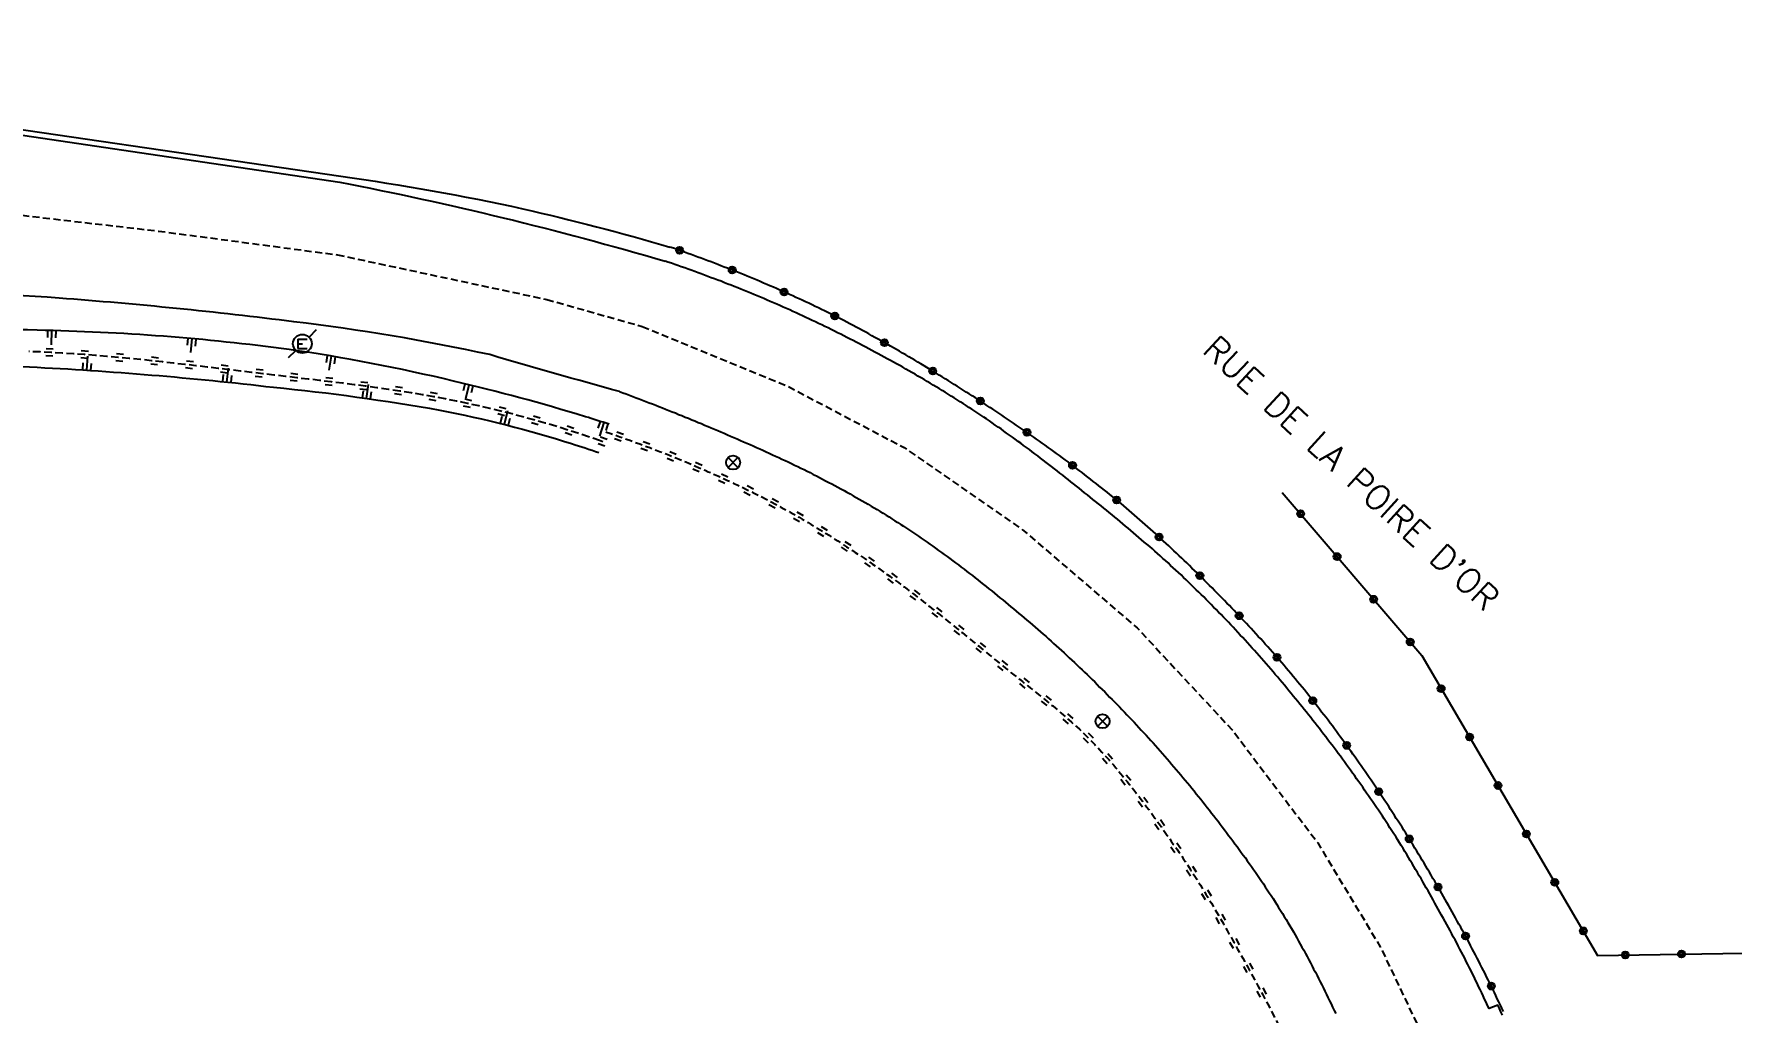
# Model space of a CAD drawing. Header units: millimetres. Extents: x 117000 to 118001, y 126000 to 126987.
# Drawn here: x 117781.4 to 117902.1, y 126675.1 to 126744.7 of the extents above; entities that cross this region are included whole.
import ezdxf
from ezdxf.enums import TextEntityAlignment as Align

# ---------------------------------------------------------------- set-up
doc = ezdxf.new("R2010")
doc.units = ezdxf.units.MM
doc.linetypes.add('DASHED', pattern=[0.75, 0.5, -0.25])
doc.layers.get('0').update_dxf_attribs({"linetype": 'CONTINUOUS'})
for name, color, linetype in [('w0001', 6, 'DASHED'), ('w0008', 7, 'CONTINUOUS'), ('w0211', 2, 'CONTINUOUS'), ('W0220', 5, 'DASHED'), ('w0322', 7, 'CONTINUOUS'), ('w0469', 7, 'CONTINUOUS'), ('W0471', 7, 'CONTINUOUS'), ('w0989', 7, 'CONTINUOUS')]:
    doc.layers.add(name, color=color, linetype=linetype)
doc.styles.get("Standard").update_dxf_attribs({"font": 'romans.shx', "width": 0.85})

# ---------------------------------------------------------------- blocks, each defined once
blk = doc.blocks.new('t211o')
at = {"color": 0, "linetype": 'Continuous'}
for p, q in [((-0.29, 0.5), (-0.29, 0)), ((0, 1), (0, 0)), ((0.29, 0.5), (0.29, 0))]:
    blk.add_line(p, q, dxfattribs=at)
blk = doc.blocks.new('t220o')
at = {"color": 0, "linetype": 'Continuous'}
for p, q in [((-0.25, 0.25), (0.25, 0.25)), ((-0.25, -0.25), (0.25, -0.25))]:
    blk.add_line(p, q, dxfattribs=at)
blk = doc.blocks.new('T471')
for p, q in [((-0.333334, 0.333334), (-0.333334, -0.333334)), ((-0.333334, 0.333334), (0.333334, 0.333334)), ((-0.333334, 0), (0, 0)), ((0.500001, 0.500001), (1.000002, 1.000002)), ((-0.500001, -0.500001), (-1.000002, -1.000002)), ((-0.333334, -0.333334), (0.333334, -0.333334))]:
    blk.add_line(p, q)
blk.add_ellipse((0, 0), major_axis=(0.471405, 0.471405), ratio=1, start_param=5.4977871438, end_param=11.780972451)
blk = doc.blocks.new('t322o')
at = {"color": 0, "linetype": 'Continuous'}
for radius in [0.25, 0.15]:
    blk.add_circle((0, 0), radius, dxfattribs=at)
blk = doc.blocks.new('T469')
at = {"color": 0, "linetype": 'Continuous', "flags": 128}
for points in [[(-0.35, 0.35), (0.35, -0.35)], [(-0.35, -0.35), (0.35, 0.35)]]:
    blk.add_lwpolyline(points, dxfattribs=at)
at = {"color": 0, "linetype": 'Continuous'}
blk.add_circle((0, 0), 0.5, dxfattribs=at)

msp = doc.modelspace()

# ---------------------------------------------------------------- linework, layer by layer
at = {"layer": 'w0001'}
msp.add_lwpolyline([(117667.07, 126719.29), (117668.84, 126719.66), (117678.34, 126721.56), (117688.89, 126723.4), (117696.94, 126724.6), (117707.76, 126725.92), (117716.43, 126726.76), (117729.52, 126727.73), (117740.05, 126728.52), (117747.15, 126728.75), (117761.46, 126728.83), (117780.52, 126731.78), (117790.22, 126730.66), (117802.96, 126728.97), (117817.86, 126725.79), (117824.66, 126723.87)], dxfattribs=at)
at = {"layer": 'w0001', "flags": 128}
msp.add_lwpolyline([(117824.66, 126723.87), (117834.99, 126719.62), (117843.31, 126715.24), (117851.73, 126709.4), (117859.87, 126702.42), (117866.64, 126695.15), (117872.73, 126687.11), (117877.18, 126679.71), (117880.49, 126672.75), (117883.78, 126665.38), (117885.18, 126660.19)], dxfattribs=at)
at = {"layer": 'w0008', "flags": 128}
for points in [[(117732.58, 126744.2), (117772.21, 126738.73), (117803.13, 126734.14, -0.023256), (117826.28, 126728.52, -0.019388)], [(117823.05, 126719.23, -0.004836), (117813.8, 126721.86, 0.0241), (117799.86, 126724.2, 0.013), (117783.16, 126725.88, 0.0069), (117769.57, 126726.68, 0.0145), (117751.16, 126727.14, 0.0077), (117739.69, 126726.78), (117739.65, 126726.32, 0.0062), (117717.53, 126724.85, 0.0093), (117703.42, 126723.43, 0.0129), (117683.57, 126720.49, 0.011474), (117667.38, 126717.33)]]:
    msp.add_lwpolyline(points, format="xyb", dxfattribs=at)
for points in [[(117885.88, 126674.84), (117885.77, 126675.08), (117885.66, 126675.32), (117885.55, 126675.56), (117884.92, 126675.32), (117884.82, 126675.54), (117884.71, 126675.77), (117884.61, 126675.99), (117884.5, 126676.21), (117884.4, 126676.44), (117884.29, 126676.66), (117884.18, 126676.89), (117884.07, 126677.11), (117883.97, 126677.33), (117883.86, 126677.56), (117883.75, 126677.78), (117883.64, 126678), (117883.53, 126678.22), (117883.41, 126678.44), (117883.3, 126678.66), (117883.19, 126678.89), (117883.08, 126679.11), (117882.96, 126679.33), (117882.85, 126679.55), (117882.73, 126679.77), (117882.62, 126679.99), (117882.5, 126680.21), (117882.38, 126680.42), (117882.27, 126680.64), (117882.15, 126680.86), (117882.03, 126681.08), (117881.91, 126681.3), (117881.79, 126681.52), (117881.67, 126681.73), (117881.55, 126681.95), (117881.43, 126682.17), (117881.31, 126682.39), (117881.19, 126682.61), (117881.07, 126682.82), (117880.94, 126683.04), (117880.82, 126683.26), (117880.7, 126683.48), (117880.58, 126683.69), (117880.45, 126683.91), (117880.33, 126684.13), (117880.2, 126684.34), (117880.08, 126684.56), (117879.95, 126684.77), (117879.83, 126684.99), (117879.7, 126685.2), (117879.57, 126685.42), (117879.45, 126685.63), (117879.32, 126685.85), (117879.19, 126686.06), (117879.06, 126686.27), (117878.93, 126686.49), (117878.8, 126686.7), (117878.67, 126686.91), (117878.54, 126687.12), (117878.41, 126687.34), (117878.28, 126687.55), (117878.14, 126687.76), (117878.01, 126687.97), (117877.87, 126688.18), (117877.74, 126688.39), (117877.6, 126688.6), (117877.47, 126688.81), (117877.33, 126689.01), (117877.19, 126689.22), (117877.05, 126689.43), (117876.91, 126689.63), (117876.77, 126689.84), (117876.63, 126690.04), (117876.49, 126690.25), (117876.35, 126690.45), (117876.21, 126690.65), (117876.07, 126690.86), (117875.93, 126691.06), (117875.79, 126691.26), (117875.65, 126691.46), (117875.5, 126691.67), (117875.36, 126691.87), (117875.21, 126692.07), (117875.07, 126692.27), (117874.92, 126692.47), (117874.78, 126692.67), (117874.63, 126692.87), (117874.49, 126693.07), (117874.34, 126693.27), (117874.19, 126693.47), (117874.04, 126693.67), (117873.9, 126693.86), (117873.75, 126694.06), (117873.6, 126694.26), (117873.45, 126694.45), (117873.3, 126694.65), (117873.15, 126694.85), (117873, 126695.04), (117872.85, 126695.24), (117872.69, 126695.43), (117872.54, 126695.63), (117872.39, 126695.82), (117872.24, 126696.02), (117872.08, 126696.21), (117871.93, 126696.41), (117871.77, 126696.6), (117871.62, 126696.79), (117871.46, 126696.98), (117871.31, 126697.18), (117871.15, 126697.37), (117870.99, 126697.56), (117870.84, 126697.75), (117870.68, 126697.94), (117870.52, 126698.13), (117870.36, 126698.33), (117870.2, 126698.52), (117870.04, 126698.71), (117869.88, 126698.9), (117869.71, 126699.09), (117869.55, 126699.28), (117869.39, 126699.47), (117869.22, 126699.66), (117869.06, 126699.85), (117868.9, 126700.04), (117868.73, 126700.23), (117868.56, 126700.41), (117868.4, 126700.6), (117868.23, 126700.79), (117868.06, 126700.97), (117867.9, 126701.16), (117867.73, 126701.35), (117867.56, 126701.53), (117867.39, 126701.72), (117867.22, 126701.9), (117867.05, 126702.08), (117866.88, 126702.27), (117866.71, 126702.45), (117866.54, 126702.63), (117866.37, 126702.81), (117866.19, 126703), (117866.02, 126703.18), (117865.85, 126703.36), (117865.67, 126703.54), (117865.5, 126703.72), (117865.32, 126703.89), (117865.15, 126704.07), (117864.97, 126704.25), (117864.79, 126704.43), (117864.62, 126704.61), (117864.44, 126704.78), (117864.26, 126704.96), (117864.08, 126705.13), (117863.9, 126705.31), (117863.72, 126705.48), (117863.54, 126705.66), (117863.36, 126705.83), (117863.18, 126706), (117863, 126706.18), (117862.81, 126706.35), (117862.63, 126706.52), (117862.45, 126706.69), (117862.26, 126706.86), (117862.08, 126707.03), (117861.89, 126707.2), (117861.7, 126707.36), (117861.52, 126707.53), (117861.33, 126707.7), (117861.14, 126707.86), (117860.96, 126708.03), (117860.77, 126708.2), (117860.58, 126708.36), (117860.39, 126708.52), (117860.2, 126708.69), (117860.01, 126708.85), (117859.82, 126709.01), (117859.63, 126709.18), (117859.44, 126709.34), (117859.25, 126709.5), (117859.05, 126709.66), (117858.86, 126709.82), (117858.67, 126709.98), (117858.48, 126710.14), (117858.28, 126710.3), (117858.09, 126710.46), (117857.89, 126710.62), (117857.7, 126710.78), (117857.51, 126710.94), (117857.31, 126711.09), (117857.12, 126711.25), (117856.92, 126711.41), (117856.73, 126711.56), (117856.53, 126711.72), (117856.34, 126711.88), (117856.14, 126712.03), (117855.95, 126712.19), (117855.75, 126712.35), (117855.56, 126712.5), (117855.36, 126712.66), (117855.17, 126712.81), (117854.97, 126712.97), (117854.78, 126713.12), (117854.58, 126713.28), (117854.38, 126713.43), (117854.19, 126713.58), (117853.99, 126713.74), (117853.79, 126713.89), (117853.6, 126714.04), (117853.4, 126714.19), (117853.2, 126714.35), (117853, 126714.5), (117852.8, 126714.65), (117852.6, 126714.8), (117852.4, 126714.95), (117852.21, 126715.1), (117852.01, 126715.25), (117851.8, 126715.4), (117851.6, 126715.55), (117851.4, 126715.69), (117851.2, 126715.84), (117851, 126715.99), (117850.8, 126716.13), (117850.59, 126716.28), (117850.39, 126716.42), (117850.19, 126716.57), (117849.98, 126716.71), (117849.78, 126716.85), (117849.57, 126717), (117849.37, 126717.14), (117849.16, 126717.28), (117848.96, 126717.42), (117848.75, 126717.56), (117848.54, 126717.7), (117848.33, 126717.83), (117848.12, 126717.97), (117847.91, 126718.11), (117847.7, 126718.24), (117847.49, 126718.38), (117847.28, 126718.51), (117847.07, 126718.65), (117846.86, 126718.78), (117846.64, 126718.91), (117846.43, 126719.04), (117846.22, 126719.18), (117846, 126719.31), (117845.79, 126719.44), (117845.58, 126719.57), (117845.36, 126719.7), (117845.15, 126719.83), (117844.93, 126719.95), (117844.72, 126720.08), (117844.5, 126720.21), (117844.28, 126720.34), (117844.07, 126720.46), (117843.85, 126720.59), (117843.63, 126720.71), (117843.42, 126720.83), (117843.2, 126720.96), (117842.98, 126721.08), (117842.76, 126721.2), (117842.54, 126721.33), (117842.32, 126721.45), (117842.1, 126721.57), (117841.88, 126721.69), (117841.66, 126721.81), (117841.44, 126721.93), (117841.22, 126722.04), (117841, 126722.16), (117840.78, 126722.28), (117840.56, 126722.4), (117840.34, 126722.51), (117840.12, 126722.63), (117839.89, 126722.74), (117839.67, 126722.86), (117839.45, 126722.97), (117839.23, 126723.09), (117839, 126723.2), (117838.78, 126723.31), (117838.55, 126723.42), (117838.33, 126723.54), (117838.11, 126723.65), (117837.88, 126723.76), (117837.66, 126723.87), (117837.43, 126723.98), (117837.2, 126724.08), (117836.98, 126724.19), (117836.75, 126724.3), (117836.52, 126724.41), (117836.3, 126724.51), (117836.07, 126724.62), (117835.84, 126724.73), (117835.61, 126724.83), (117835.38, 126724.94), (117835.15, 126725.04), (117834.92, 126725.14), (117834.69, 126725.25), (117834.46, 126725.35), (117834.23, 126725.45), (117834, 126725.55), (117833.77, 126725.65), (117833.54, 126725.75), (117833.31, 126725.85), (117833.08, 126725.95), (117832.84, 126726.04), (117832.61, 126726.14), (117832.38, 126726.24), (117832.15, 126726.33), (117831.91, 126726.43), (117831.68, 126726.52), (117831.45, 126726.62), (117831.21, 126726.71), (117830.98, 126726.8), (117830.74, 126726.89), (117830.51, 126726.98), (117830.28, 126727.08), (117830.04, 126727.17), (117829.81, 126727.26), (117829.57, 126727.34), (117829.33, 126727.43), (117829.1, 126727.52), (117828.86, 126727.61), (117828.63, 126727.69), (117828.39, 126727.78), (117828.15, 126727.87), (117827.92, 126727.95), (117827.68, 126728.04), (117827.44, 126728.12), (117827.2, 126728.2), (117826.97, 126728.29), (117826.73, 126728.37), (117826.49, 126728.45), (117826.28, 126728.52)], [(117823.05, 126719.23), (117823.28, 126719.14), (117823.51, 126719.06), (117823.75, 126718.97), (117823.98, 126718.88), (117824.22, 126718.79), (117824.45, 126718.71), (117824.68, 126718.62), (117824.92, 126718.53), (117825.15, 126718.44), (117825.39, 126718.35), (117825.62, 126718.26), (117825.85, 126718.17), (117826.09, 126718.07), (117826.32, 126717.98), (117826.55, 126717.89), (117826.79, 126717.8), (117827.02, 126717.71), (117827.25, 126717.61), (117827.48, 126717.52), (117827.71, 126717.42), (117827.95, 126717.33), (117828.18, 126717.23), (117828.41, 126717.14), (117828.64, 126717.04), (117828.87, 126716.95), (117829.1, 126716.85), (117829.34, 126716.75), (117829.57, 126716.66), (117829.8, 126716.56), (117830.03, 126716.46), (117830.26, 126716.36), (117830.49, 126716.26), (117830.72, 126716.16), (117830.95, 126716.06), (117831.18, 126715.96), (117831.41, 126715.86), (117831.64, 126715.76), (117831.87, 126715.66), (117832.1, 126715.56), (117832.33, 126715.46), (117832.56, 126715.36), (117832.79, 126715.26), (117833.02, 126715.15), (117833.25, 126715.05), (117833.48, 126714.95), (117833.7, 126714.84), (117833.93, 126714.74), (117834.15, 126714.64), (117834.38, 126714.53), (117834.6, 126714.43), (117834.83, 126714.32), (117835.05, 126714.22), (117835.28, 126714.11), (117835.5, 126714), (117835.72, 126713.89), (117835.94, 126713.79), (117836.17, 126713.68), (117836.39, 126713.57), (117836.61, 126713.46), (117836.83, 126713.34), (117837.05, 126713.23), (117837.27, 126713.12), (117837.49, 126713), (117837.71, 126712.89), (117837.93, 126712.77), (117838.15, 126712.66), (117838.36, 126712.54), (117838.58, 126712.42), (117838.8, 126712.31), (117839.02, 126712.19), (117839.23, 126712.07), (117839.45, 126711.95), (117839.66, 126711.82), (117839.88, 126711.7), (117840.09, 126711.58), (117840.31, 126711.46), (117840.52, 126711.33), (117840.74, 126711.21), (117840.95, 126711.08), (117841.16, 126710.95), (117841.37, 126710.83), (117841.58, 126710.7), (117841.8, 126710.57), (117842.01, 126710.44), (117842.22, 126710.31), (117842.43, 126710.17), (117842.64, 126710.04), (117842.85, 126709.91), (117843.05, 126709.77), (117843.26, 126709.64), (117843.47, 126709.5), (117843.68, 126709.36), (117843.89, 126709.22), (117844.1, 126709.08), (117844.31, 126708.94), (117844.52, 126708.8), (117844.72, 126708.66), (117844.93, 126708.51), (117845.13, 126708.37), (117845.34, 126708.22), (117845.54, 126708.08), (117845.75, 126707.93), (117845.95, 126707.78), (117846.15, 126707.64), (117846.35, 126707.49), (117846.56, 126707.34), (117846.76, 126707.19), (117846.96, 126707.04), (117847.16, 126706.89), (117847.36, 126706.74), (117847.56, 126706.59), (117847.76, 126706.43), (117847.95, 126706.28), (117848.15, 126706.13), (117848.35, 126705.97), (117848.55, 126705.82), (117848.74, 126705.66), (117848.94, 126705.51), (117849.14, 126705.35), (117849.33, 126705.19), (117849.53, 126705.04), (117849.72, 126704.88), (117849.92, 126704.72), (117850.11, 126704.56), (117850.31, 126704.4), (117850.5, 126704.24), (117850.69, 126704.08), (117850.89, 126703.92), (117851.08, 126703.76), (117851.27, 126703.6), (117851.46, 126703.44), (117851.66, 126703.28), (117851.85, 126703.12), (117852.04, 126702.95), (117852.23, 126702.79), (117852.42, 126702.63), (117852.61, 126702.47), (117852.8, 126702.3), (117852.99, 126702.14), (117853.18, 126701.97), (117853.37, 126701.81), (117853.56, 126701.64), (117853.75, 126701.47), (117853.93, 126701.31), (117854.12, 126701.14), (117854.31, 126700.97), (117854.49, 126700.8), (117854.68, 126700.63), (117854.86, 126700.46), (117855.04, 126700.29), (117855.23, 126700.12), (117855.41, 126699.95), (117855.59, 126699.78), (117855.78, 126699.6), (117855.96, 126699.43), (117856.14, 126699.26), (117856.32, 126699.08), (117856.5, 126698.91), (117856.68, 126698.73), (117856.86, 126698.56), (117857.04, 126698.38), (117857.21, 126698.2), (117857.39, 126698.03), (117857.57, 126697.85), (117857.75, 126697.67), (117857.92, 126697.49), (117858.1, 126697.32), (117858.27, 126697.14), (117858.45, 126696.96), (117858.62, 126696.78), (117858.8, 126696.6), (117858.97, 126696.41), (117859.15, 126696.23), (117859.32, 126696.05), (117859.49, 126695.87), (117859.66, 126695.69), (117859.83, 126695.51), (117860, 126695.32), (117860.17, 126695.14), (117860.34, 126694.96), (117860.51, 126694.77), (117860.68, 126694.59), (117860.85, 126694.4), (117861.01, 126694.22), (117861.18, 126694.03), (117861.35, 126693.84), (117861.51, 126693.66), (117861.68, 126693.47), (117861.84, 126693.28), (117862.01, 126693.09), (117862.17, 126692.9), (117862.33, 126692.72), (117862.5, 126692.53), (117862.66, 126692.34), (117862.82, 126692.15), (117862.98, 126691.95), (117863.14, 126691.76), (117863.3, 126691.57), (117863.46, 126691.38), (117863.62, 126691.19), (117863.78, 126690.99), (117863.93, 126690.8), (117864.09, 126690.6), (117864.25, 126690.41), (117864.4, 126690.21), (117864.56, 126690.02), (117864.71, 126689.82), (117864.87, 126689.63), (117865.02, 126689.43), (117865.18, 126689.23), (117865.33, 126689.03), (117865.48, 126688.84), (117865.64, 126688.64), (117865.79, 126688.44), (117865.94, 126688.24), (117866.09, 126688.04), (117866.24, 126687.84), (117866.39, 126687.64), (117866.54, 126687.44), (117866.69, 126687.24), (117866.84, 126687.04), (117866.99, 126686.84), (117867.14, 126686.64), (117867.28, 126686.43), (117867.43, 126686.23), (117867.58, 126686.03), (117867.72, 126685.82), (117867.87, 126685.62), (117868.01, 126685.42), (117868.15, 126685.21), (117868.3, 126685.01), (117868.44, 126684.8), (117868.58, 126684.59), (117868.72, 126684.39), (117868.86, 126684.18), (117869, 126683.97), (117869.14, 126683.76), (117869.28, 126683.55), (117869.41, 126683.35), (117869.55, 126683.14), (117869.69, 126682.92), (117869.82, 126682.71), (117869.95, 126682.5), (117870.09, 126682.29), (117870.22, 126682.08), (117870.35, 126681.86), (117870.48, 126681.65), (117870.61, 126681.43), (117870.74, 126681.21), (117870.87, 126681), (117871, 126680.78), (117871.12, 126680.56), (117871.25, 126680.34), (117871.37, 126680.12), (117871.49, 126679.9), (117871.61, 126679.68), (117871.74, 126679.46), (117871.86, 126679.23), (117871.98, 126679.01), (117872.09, 126678.79), (117872.21, 126678.57), (117872.33, 126678.34), (117872.44, 126678.12), (117872.56, 126677.9), (117872.68, 126677.67), (117872.79, 126677.45), (117872.9, 126677.22), (117873.02, 126677), (117873.13, 126676.77), (117873.24, 126676.54), (117873.35, 126676.32), (117873.46, 126676.09), (117873.57, 126675.86), (117873.68, 126675.64), (117873.79, 126675.41), (117873.9, 126675.18), (117874.01, 126674.95)]]:
    msp.add_lwpolyline(points, dxfattribs=at)
at = {"layer": 'w0211', "flags": 128}
msp.add_lwpolyline([(117822.3, 126716.91, 0.004625), (117820.61, 126717.44, 0.0177), (117811.22, 126719.98, 0.0224), (117799.52, 126722.23, 0.0281), (117781.6, 126723.6, 0.0023), (117770.36, 126723.82, 0.0046), (117737.9, 126724.56, 0.0187), (117717.9, 126723.91, 0.00551), (117700.54, 126722.23, 0.014282)], format="xyb", dxfattribs=at)
at = {"layer": 'w0211'}
msp.add_lwpolyline([(117705.94, 126713.18, -0.005044), (117719.47, 126715.46, -0.0081), (117733.89, 126717.33, -0.0014), (117754.39, 126719.55, -0.0161), (117770.21, 126720.99, -0.0215), (117781.05, 126720.99, -0.0169), (117798.42, 126719.54, -0.02), (117810.25, 126717.91, -0.0299), (117819.63, 126715.53, -0.006259), (117821.57, 126714.89)], format="xyb", dxfattribs=at)
at = {"layer": 'W0220'}
msp.add_lwpolyline([(117821.86, 126715.66), (117821.61, 126715.75), (117820.84, 126716.01), (117820.07, 126716.27), (117819.29, 126716.51), (117818.52, 126716.76), (117817.74, 126716.99), (117816.95, 126717.21), (117816.17, 126717.43), (117815.39, 126717.64), (117814.6, 126717.84), (117813.81, 126718.03), (117813.02, 126718.21), (117812.22, 126718.39), (117811.43, 126718.56), (117810.63, 126718.71), (117809.83, 126718.86), (117809.02, 126719.01), (117808.21, 126719.14), (117807.4, 126719.27), (117806.59, 126719.39), (117805.78, 126719.5), (117804.96, 126719.61), (117804.15, 126719.72), (117803.34, 126719.82), (117802.52, 126719.92), (117801.7, 126720.02), (117800.89, 126720.12), (117800.07, 126720.21), (117799.26, 126720.31), (117798.44, 126720.41), (117797.65, 126720.5), (117796.86, 126720.6), (117796.06, 126720.69), (117795.27, 126720.79), (117794.48, 126720.88), (117793.69, 126720.98), (117792.9, 126721.07), (117792.1, 126721.16), (117791.31, 126721.25), (117790.52, 126721.34), (117789.73, 126721.43), (117788.94, 126721.51), (117788.14, 126721.59), (117787.35, 126721.66), (117786.56, 126721.74), (117785.76, 126721.8), (117784.97, 126721.86), (117784.18, 126721.92), (117783.38, 126721.97), (117782.59, 126722.01), (117781.79, 126722.05), (117781, 126722.08)], dxfattribs=at)
at = {"layer": 'W0220', "flags": 128}
msp.add_lwpolyline([(117822.06, 126716.37), (117822.12, 126716.35), (117822.36, 126716.26), (117822.6, 126716.18), (117822.83, 126716.1), (117823.07, 126716.02), (117823.31, 126715.93), (117823.54, 126715.85), (117823.78, 126715.77), (117824.01, 126715.68), (117824.25, 126715.59), (117824.48, 126715.51), (117824.72, 126715.42), (117824.95, 126715.33), (117825.19, 126715.24), (117825.42, 126715.15), (117825.66, 126715.06), (117825.89, 126714.97), (117826.12, 126714.88), (117826.35, 126714.79), (117826.59, 126714.7), (117826.82, 126714.6), (117827.05, 126714.51), (117827.28, 126714.42), (117827.52, 126714.32), (117827.75, 126714.22), (117827.98, 126714.13), (117828.21, 126714.03), (117828.44, 126713.93), (117828.67, 126713.83), (117828.9, 126713.73), (117829.13, 126713.63), (117829.36, 126713.53), (117829.59, 126713.43), (117829.81, 126713.33), (117830.04, 126713.23), (117830.27, 126713.12), (117830.5, 126713.02), (117830.73, 126712.91), (117830.95, 126712.81), (117831.18, 126712.7), (117831.41, 126712.59), (117831.63, 126712.49), (117831.86, 126712.38), (117832.08, 126712.27), (117832.31, 126712.16), (117832.53, 126712.05), (117832.76, 126711.93), (117832.98, 126711.82), (117833.21, 126711.71), (117833.43, 126711.59), (117833.65, 126711.48), (117833.87, 126711.36), (117834.09, 126711.25), (117834.31, 126711.13), (117834.53, 126711.01), (117834.74, 126710.89), (117834.96, 126710.77), (117835.18, 126710.65), (117835.39, 126710.53), (117835.61, 126710.41), (117835.82, 126710.28), (117836.04, 126710.16), (117836.25, 126710.03), (117836.47, 126709.91), (117836.68, 126709.78), (117836.89, 126709.65), (117837.1, 126709.52), (117837.32, 126709.39), (117837.53, 126709.26), (117837.74, 126709.13), (117837.95, 126709), (117838.16, 126708.87), (117838.37, 126708.73), (117838.57, 126708.6), (117838.78, 126708.47), (117838.99, 126708.33), (117839.2, 126708.19), (117839.41, 126708.06), (117839.61, 126707.92), (117839.82, 126707.78), (117840.03, 126707.64), (117840.23, 126707.51), (117840.44, 126707.37), (117840.64, 126707.23), (117840.85, 126707.09), (117841.05, 126706.95), (117841.26, 126706.8), (117841.46, 126706.66), (117841.67, 126706.51), (117841.87, 126706.37), (117842.08, 126706.22), (117842.28, 126706.08), (117842.48, 126705.93), (117842.68, 126705.78), (117842.89, 126705.63), (117843.09, 126705.48), (117843.29, 126705.33), (117843.49, 126705.18), (117843.69, 126705.03), (117843.89, 126704.88), (117844.08, 126704.73), (117844.28, 126704.57), (117844.48, 126704.42), (117844.68, 126704.27), (117844.88, 126704.11), (117845.07, 126703.96), (117845.27, 126703.8), (117845.47, 126703.65), (117845.66, 126703.49), (117845.86, 126703.34), (117846.05, 126703.18), (117846.25, 126703.02), (117846.44, 126702.87), (117846.64, 126702.71), (117846.83, 126702.55), (117847.03, 126702.39), (117847.22, 126702.24), (117847.42, 126702.08), (117847.61, 126701.92), (117847.8, 126701.76), (117848, 126701.6), (117848.19, 126701.44), (117848.39, 126701.29), (117848.58, 126701.13), (117848.77, 126700.97), (117848.97, 126700.81), (117849.16, 126700.65), (117849.35, 126700.49), (117849.55, 126700.33), (117849.74, 126700.17), (117849.94, 126700.02), (117850.13, 126699.86), (117850.33, 126699.7), (117850.52, 126699.54), (117850.72, 126699.38), (117850.92, 126699.22), (117851.11, 126699.07), (117851.31, 126698.91), (117851.51, 126698.75), (117851.71, 126698.59), (117851.9, 126698.44), (117852.1, 126698.28), (117852.3, 126698.12), (117852.5, 126697.96), (117852.7, 126697.81), (117852.89, 126697.65), (117853.09, 126697.49), (117853.29, 126697.33), (117853.48, 126697.17), (117853.68, 126697.01), (117853.87, 126696.85), (117854.07, 126696.69), (117854.26, 126696.53), (117854.45, 126696.36), (117854.64, 126696.2), (117854.84, 126696.03), (117855.02, 126695.86), (117855.21, 126695.7), (117855.4, 126695.53), (117855.59, 126695.36), (117855.77, 126695.19), (117855.96, 126695.01), (117856.14, 126694.84), (117856.32, 126694.66), (117856.5, 126694.48), (117856.68, 126694.3), (117856.86, 126694.12), (117857.03, 126693.94), (117857.2, 126693.75), (117857.37, 126693.57), (117857.54, 126693.38), (117857.71, 126693.19), (117857.88, 126693.01), (117858.04, 126692.82), (117858.21, 126692.63), (117858.37, 126692.44), (117858.53, 126692.24), (117858.69, 126692.05), (117858.85, 126691.86), (117859.01, 126691.66), (117859.17, 126691.47), (117859.33, 126691.27), (117859.48, 126691.08), (117859.64, 126690.88), (117859.79, 126690.68), (117859.95, 126690.48), (117860.1, 126690.28), (117860.25, 126690.08), (117860.4, 126689.88), (117860.55, 126689.68), (117860.7, 126689.48), (117860.85, 126689.28), (117861, 126689.07), (117861.14, 126688.87), (117861.29, 126688.67), (117861.44, 126688.46), (117861.58, 126688.26), (117861.73, 126688.05), (117861.87, 126687.85), (117862.02, 126687.64), (117862.16, 126687.44), (117862.31, 126687.23), (117862.45, 126687.02), (117862.6, 126686.82), (117862.74, 126686.61), (117862.88, 126686.41), (117863.02, 126686.2), (117863.16, 126685.99), (117863.3, 126685.78), (117863.44, 126685.57), (117863.58, 126685.36), (117863.71, 126685.15), (117863.85, 126684.94), (117863.98, 126684.73), (117864.12, 126684.52), (117864.25, 126684.31), (117864.38, 126684.09), (117864.51, 126683.88), (117864.64, 126683.67), (117864.77, 126683.45), (117864.9, 126683.24), (117865.03, 126683.03), (117865.16, 126682.81), (117865.29, 126682.59), (117865.41, 126682.38), (117865.54, 126682.16), (117865.66, 126681.95), (117865.79, 126681.73), (117865.92, 126681.51), (117866.04, 126681.3), (117866.16, 126681.08), (117866.29, 126680.86), (117866.41, 126680.64), (117866.54, 126680.43), (117866.66, 126680.21), (117866.78, 126679.99), (117866.91, 126679.77), (117867.03, 126679.55), (117867.15, 126679.34), (117867.27, 126679.12), (117867.39, 126678.9), (117867.51, 126678.68), (117867.63, 126678.47), (117867.75, 126678.25), (117867.87, 126678.03), (117867.99, 126677.81), (117868.11, 126677.59), (117868.23, 126677.37), (117868.35, 126677.16), (117868.47, 126676.94), (117868.59, 126676.72), (117868.7, 126676.5), (117868.82, 126676.28), (117868.94, 126676.06), (117869.05, 126675.84), (117869.17, 126675.62), (117869.29, 126675.4), (117869.4, 126675.18), (117869.52, 126674.96), (117869.63, 126674.74), (117869.75, 126674.52), (117869.86, 126674.29), (117869.97, 126674.07), (117870.09, 126673.85), (117870.2, 126673.63), (117870.31, 126673.41), (117870.43, 126673.19), (117870.54, 126672.96), (117870.65, 126672.74), (117870.76, 126672.52), (117870.87, 126672.3), (117870.98, 126672.07), (117871.09, 126671.85), (117871.2, 126671.63), (117871.31, 126671.4), (117871.42, 126671.18), (117871.53, 126670.96), (117871.64, 126670.73), (117871.75, 126670.51), (117871.86, 126670.28), (117871.97, 126670.06), (117872.07, 126669.84)], dxfattribs=at)
at = {"layer": 'w0322', "flags": 128}
msp.add_lwpolyline([(117732.64, 126744.69), (117741.88, 126743.42), (117772.31, 126739.07), (117803.21, 126734.57, -0.0185), (117816.15, 126732.25, -0.015068), (117826.62, 126729.52, -0.025961)], format="xyb", dxfattribs=at)
for points in [[(117885.94, 126675.11), (117885.83, 126675.33), (117885.73, 126675.56), (117885.62, 126675.78), (117885.51, 126676.01), (117885.41, 126676.23), (117885.3, 126676.46), (117885.19, 126676.68), (117885.08, 126676.91), (117884.97, 126677.13), (117884.86, 126677.35), (117884.75, 126677.58), (117884.64, 126677.8), (117884.53, 126678.02), (117884.42, 126678.24), (117884.3, 126678.46), (117884.19, 126678.69), (117884.08, 126678.91), (117883.96, 126679.13), (117883.85, 126679.35), (117883.73, 126679.57), (117883.61, 126679.79), (117883.5, 126680.01), (117883.38, 126680.23), (117883.26, 126680.45), (117883.14, 126680.67), (117883.02, 126680.88), (117882.91, 126681.1), (117882.78, 126681.32), (117882.66, 126681.54), (117882.54, 126681.76), (117882.42, 126681.98), (117882.3, 126682.19), (117882.18, 126682.41), (117882.05, 126682.63), (117881.93, 126682.85), (117881.81, 126683.07), (117881.68, 126683.28), (117881.56, 126683.5), (117881.44, 126683.72), (117881.31, 126683.93), (117881.19, 126684.15), (117881.06, 126684.37), (117880.93, 126684.58), (117880.81, 126684.8), (117880.68, 126685.01), (117880.55, 126685.23), (117880.43, 126685.45), (117880.3, 126685.66), (117880.17, 126685.87), (117880.04, 126686.09), (117879.91, 126686.3), (117879.78, 126686.52), (117879.65, 126686.73), (117879.52, 126686.94), (117879.39, 126687.16), (117879.26, 126687.37), (117879.13, 126687.58), (117879, 126687.79), (117878.86, 126688.01), (117878.73, 126688.22), (117878.59, 126688.43), (117878.46, 126688.64), (117878.32, 126688.85), (117878.19, 126689.06), (117878.05, 126689.27), (117877.92, 126689.48), (117877.78, 126689.69), (117877.64, 126689.9), (117877.5, 126690.11), (117877.36, 126690.31), (117877.23, 126690.52), (117877.09, 126690.73), (117876.95, 126690.94), (117876.81, 126691.14), (117876.67, 126691.35), (117876.53, 126691.56), (117876.38, 126691.76), (117876.24, 126691.97), (117876.1, 126692.18), (117875.96, 126692.38), (117875.82, 126692.59), (117875.67, 126692.79), (117875.53, 126693), (117875.39, 126693.2), (117875.24, 126693.41), (117875.1, 126693.61), (117874.95, 126693.81), (117874.8, 126694.02), (117874.66, 126694.22), (117874.51, 126694.42), (117874.36, 126694.62), (117874.22, 126694.82), (117874.07, 126695.03), (117873.92, 126695.23), (117873.77, 126695.43), (117873.62, 126695.63), (117873.47, 126695.83), (117873.32, 126696.03), (117873.17, 126696.22), (117873.01, 126696.42), (117872.86, 126696.62), (117872.71, 126696.82), (117872.55, 126697.02), (117872.4, 126697.21), (117872.24, 126697.41), (117872.09, 126697.6), (117871.93, 126697.8), (117871.78, 126697.99), (117871.62, 126698.19), (117871.46, 126698.38), (117871.3, 126698.58), (117871.14, 126698.77), (117870.98, 126698.96), (117870.82, 126699.16), (117870.65, 126699.35), (117870.49, 126699.54), (117870.33, 126699.73), (117870.17, 126699.92), (117870, 126700.11), (117869.84, 126700.3), (117869.67, 126700.49), (117869.51, 126700.68), (117869.34, 126700.87), (117869.17, 126701.05), (117869, 126701.24), (117868.84, 126701.43), (117868.67, 126701.62), (117868.5, 126701.8), (117868.33, 126701.99), (117868.16, 126702.17), (117867.99, 126702.36), (117867.82, 126702.54), (117867.65, 126702.72), (117867.48, 126702.91), (117867.31, 126703.09), (117867.13, 126703.27), (117866.96, 126703.46), (117866.79, 126703.64), (117866.61, 126703.82), (117866.44, 126704), (117866.26, 126704.18), (117866.09, 126704.36), (117865.91, 126704.54), (117865.74, 126704.72), (117865.56, 126704.9), (117865.39, 126705.08), (117865.21, 126705.26), (117865.03, 126705.43), (117864.85, 126705.61), (117864.68, 126705.79), (117864.5, 126705.97), (117864.32, 126706.14), (117864.14, 126706.32), (117863.96, 126706.5), (117863.78, 126706.67), (117863.6, 126706.85), (117863.41, 126707.03), (117863.23, 126707.2), (117863.05, 126707.38), (117862.87, 126707.55), (117862.68, 126707.73), (117862.5, 126707.9), (117862.32, 126708.07), (117862.13, 126708.25), (117861.95, 126708.42), (117861.76, 126708.59), (117861.57, 126708.76), (117861.39, 126708.93), (117861.2, 126709.1), (117861.01, 126709.27), (117860.83, 126709.44), (117860.64, 126709.61), (117860.45, 126709.77), (117860.26, 126709.94), (117860.07, 126710.11), (117859.88, 126710.27), (117859.69, 126710.44), (117859.5, 126710.61), (117859.3, 126710.77), (117859.11, 126710.93), (117858.92, 126711.1), (117858.73, 126711.26), (117858.53, 126711.42), (117858.34, 126711.58), (117858.14, 126711.74), (117857.94, 126711.9), (117857.75, 126712.06), (117857.55, 126712.22), (117857.35, 126712.38), (117857.16, 126712.53), (117856.96, 126712.69), (117856.76, 126712.84), (117856.56, 126713), (117856.36, 126713.15), (117856.16, 126713.31), (117855.96, 126713.46), (117855.76, 126713.61), (117855.56, 126713.76), (117855.36, 126713.92), (117855.16, 126714.07), (117854.96, 126714.22), (117854.76, 126714.37), (117854.56, 126714.52), (117854.35, 126714.67), (117854.15, 126714.82), (117853.95, 126714.96), (117853.75, 126715.11), (117853.54, 126715.26), (117853.34, 126715.41), (117853.13, 126715.55), (117852.93, 126715.7), (117852.72, 126715.84), (117852.52, 126715.99), (117852.31, 126716.13), (117852.11, 126716.28), (117851.9, 126716.42), (117851.69, 126716.56), (117851.49, 126716.71), (117851.28, 126716.85), (117851.07, 126716.99), (117850.86, 126717.13), (117850.65, 126717.27), (117850.45, 126717.41), (117850.24, 126717.55), (117850.03, 126717.69), (117849.82, 126717.83), (117849.61, 126717.97), (117849.4, 126718.11), (117849.19, 126718.25), (117848.98, 126718.39), (117848.77, 126718.52), (117848.55, 126718.66), (117848.34, 126718.8), (117848.13, 126718.93), (117847.92, 126719.07), (117847.71, 126719.2), (117847.49, 126719.34), (117847.28, 126719.47), (117847.07, 126719.61), (117846.85, 126719.74), (117846.64, 126719.88), (117846.43, 126720.01), (117846.21, 126720.14), (117846, 126720.28), (117845.78, 126720.41), (117845.57, 126720.54), (117845.35, 126720.67), (117845.14, 126720.81), (117844.92, 126720.94), (117844.71, 126721.07), (117844.49, 126721.2), (117844.27, 126721.33), (117844.06, 126721.46), (117843.84, 126721.59), (117843.62, 126721.71), (117843.41, 126721.84), (117843.19, 126721.97), (117842.97, 126722.1), (117842.75, 126722.22), (117842.54, 126722.35), (117842.32, 126722.47), (117842.1, 126722.6), (117841.88, 126722.72), (117841.66, 126722.85), (117841.44, 126722.97), (117841.22, 126723.09), (117841, 126723.21), (117840.78, 126723.34), (117840.56, 126723.46), (117840.33, 126723.58), (117840.11, 126723.7), (117839.89, 126723.82), (117839.67, 126723.93), (117839.44, 126724.05), (117839.22, 126724.17), (117839, 126724.28), (117838.77, 126724.4), (117838.55, 126724.51), (117838.32, 126724.63), (117838.1, 126724.74), (117837.87, 126724.86), (117837.64, 126724.97), (117837.42, 126725.08), (117837.19, 126725.19), (117836.96, 126725.3), (117836.74, 126725.41), (117836.51, 126725.52), (117836.28, 126725.62), (117836.05, 126725.73), (117835.82, 126725.84), (117835.59, 126725.94), (117835.37, 126726.05), (117835.14, 126726.15), (117834.91, 126726.25), (117834.68, 126726.36), (117834.45, 126726.46), (117834.22, 126726.56), (117833.99, 126726.66), (117833.75, 126726.76), (117833.52, 126726.86), (117833.29, 126726.96), (117833.06, 126727.06), (117832.83, 126727.16), (117832.6, 126727.26), (117832.36, 126727.35), (117832.13, 126727.45), (117831.9, 126727.54), (117831.67, 126727.64), (117831.43, 126727.73), (117831.2, 126727.83), (117830.97, 126727.92), (117830.73, 126728.01), (117830.5, 126728.1), (117830.26, 126728.19), (117830.03, 126728.28), (117829.79, 126728.37), (117829.56, 126728.46), (117829.32, 126728.55), (117829.09, 126728.64), (117828.85, 126728.73), (117828.61, 126728.81), (117828.38, 126728.9), (117828.14, 126728.99), (117827.9, 126729.07), (117827.67, 126729.16), (117827.43, 126729.24), (117827.19, 126729.32), (117826.95, 126729.41), (117826.72, 126729.49), (117826.62, 126729.52)], [(117870.21, 126712.05), (117880.14, 126700.44), (117892.65, 126679.09), (117906.01, 126679.31)]]:
    msp.add_lwpolyline(points, dxfattribs=at)

# ---------------------------------------------------------------- block references
at = {"layer": 'w0211'}
for p, rotation in [((117782.65, 126723.57), 178.4840957711324), ((117792.63, 126723), 174.9044889099679), ((117785.11, 126720.75), 356.2634976299225), ((117802.55, 126721.75), 170.3701965595926), ((117795.08, 126719.91), 354.0427354600888), ((117805.01, 126718.75), 351.9062131752177), ((117812.34, 126719.72), 166.4198052241657), ((117814.83, 126716.9), 345.8759019806025), ((117821.96, 126717.02), 161.9987342539883)]:
    msp.add_blockref('t211o', p, dxfattribs=dict(at, rotation=rotation))
at = {"layer": 'W0220'}
for p, rotation in [((117782.48, 126722.02), 177.3555728558558), ((117784.97, 126721.86), 175.6106827788305), ((117787.46, 126721.65), 174.6029844519099), ((117789.95, 126721.4), 173.8479853977632), ((117792.44, 126721.13), 173.3527122281851), ((117794.92, 126720.83), 173.1164320607992), ((117797.4, 126720.53), 173.1235634668481), ((117799.88, 126720.24), 173.3125653566458), ((117802.37, 126719.94), 173.14753022955), ((117804.85, 126719.63), 172.5511353665737), ((117807.32, 126719.28), 171.5103343553884), ((117809.79, 126718.87), 170.0288496970614), ((117812.24, 126718.39), 167.5607419874504), ((117814.68, 126717.82), 165.7329401319846), ((117817.09, 126717.17), 163.9510879284904), ((117819.48, 126716.45), 162.2261013090969), ((117821.85, 126715.66), 160.5482574224363), ((117823, 126716.04), 340.708821550318), ((117824.88, 126715.36), 339.4456088126337), ((117826.75, 126714.63), 338.1317906134449), ((117828.59, 126713.87), 336.7685840485851), ((117830.42, 126713.05), 335.3575258898372), ((117832.23, 126712.2), 333.9004914607146), ((117834.01, 126711.29), 332.0915960019304), ((117835.76, 126710.32), 330.0613193195529), ((117837.48, 126709.29), 328.2970615659334), ((117839.16, 126708.22), 326.8026577565283), ((117840.82, 126707.1), 325.579360466952), ((117842.46, 126705.95), 323.9596498010304), ((117844.06, 126704.75), 322.5568662777262), ((117845.63, 126703.52), 321.5382066093665), ((117847.19, 126702.26), 320.9044738909698), ((117848.74, 126701), 320.6555542227751), ((117850.29, 126699.73), 320.8603103098236), ((117851.85, 126698.48), 321.5515923732327), ((117853.41, 126697.23), 320.8358654049686), ((117854.94, 126695.94), 318.7115761128251), ((117856.4, 126694.58), 315.187029608494), ((117857.77, 126693.12), 311.6233452876977), ((117859.07, 126691.6), 308.9624138925706), ((117860.3, 126690.02), 306.9267004658109), ((117861.48, 126688.41), 305.5217387663536), ((117862.63, 126686.77), 304.7467168065152), ((117863.74, 126685.11), 302.7065191960038), ((117864.8, 126683.41), 301.0769624814753), ((117865.81, 126681.69), 299.9850036409115), ((117866.8, 126679.95), 299.4308444832871), ((117867.78, 126678.21), 298.7682087689818), ((117868.73, 126676.45), 298.0793270445999)]:
    msp.add_blockref('t220o', p, dxfattribs=dict(at, rotation=rotation))
at = {"layer": 'w0322'}
for p, rotation in [((117827.32, 126729.28), 160.6611954789664), ((117831.06, 126727.88), 158.3231476563639), ((117834.75, 126726.32), 155.8662375033756), ((117838.36, 126724.61), 153.1014180703054), ((117841.89, 126722.72), 150.46598184565), ((117845.33, 126720.69), 148.5871708548606), ((117848.72, 126718.56), 147.0537105995569), ((117852.04, 126716.33), 145.174356179498), ((117855.28, 126713.98), 143.044226856948), ((117858.42, 126711.51), 140.4349730998957), ((117871.51, 126710.53), 310.5278163554165), ((117861.44, 126708.88), 137.5427218967846), ((117874.11, 126707.49), 310.5278163554165), ((117864.34, 126706.13), 135.2995761349849), ((117876.71, 126704.45), 310.5278163554165), ((117867.14, 126703.27), 133.3765021926517), ((117879.31, 126701.41), 310.5278163554165), ((117869.83, 126700.31), 131.1475360632107), ((117872.38, 126697.23), 128.340820994921), ((117881.51, 126698.09), 300.3687448466375), ((117883.54, 126694.64), 300.3687448466375), ((117874.79, 126694.04), 125.8277815815675), ((117885.56, 126691.19), 300.3687448466375), ((117877.07, 126690.75), 123.9345343824965), ((117879.24, 126687.39), 121.8646782001783), ((117887.58, 126687.74), 300.3687448466375), ((117881.29, 126683.96), 120.0159087711867), ((117889.6, 126684.29), 300.3687448466375), ((117883.25, 126680.47), 118.4307745038286), ((117891.63, 126680.84), 300.3687448466375), ((117894.62, 126679.12), 0.9595339450941828), ((117898.62, 126679.19), 0.9595339450941828), ((117885.08, 126676.91), 116.12364427709)]:
    msp.add_blockref('t322o', p, dxfattribs=dict(at, rotation=rotation))
at = {"layer": 'w0469'}
for p in [(117831.12, 126714.18), (117857.42, 126695.76)]:
    msp.add_blockref('T469', p, dxfattribs=at)
at = {"layer": 'W0471'}
msp.add_blockref('T471', (117800.47, 126722.64), dxfattribs=at)

# ---------------------------------------------------------------- texts
at = {"layer": 'w0989'}
msp.add_text("RUE DE LA POIRE D'OR", height=1.75, rotation=317.4129, dxfattribs=at).set_placement((117875.13, 126713.43), align=Align.MIDDLE)

doc.saveas('drawing.dxf')
